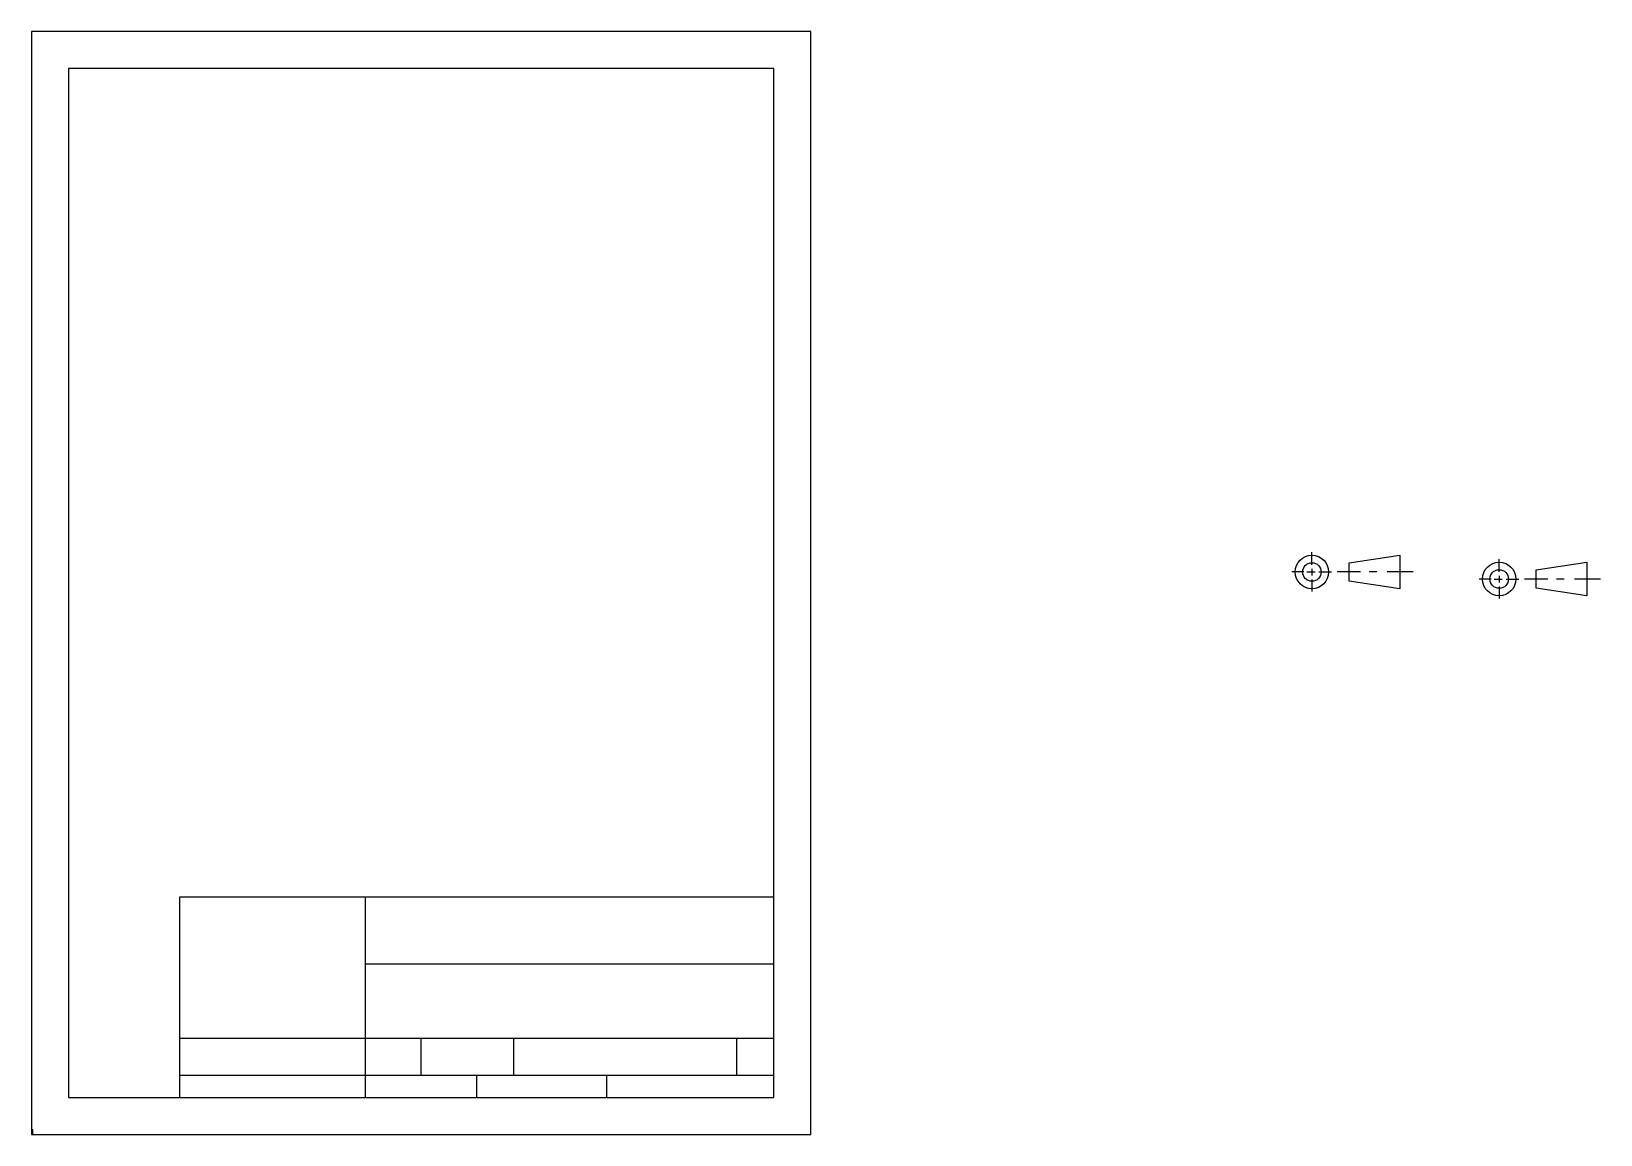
# Model space of a CAD drawing. Header units: millimetres. Extents: x -119 to 304, y -17 to 280.
import ezdxf

# ---------------------------------------------------------------- set-up
doc = ezdxf.new("R2010")
doc.units = ezdxf.units.MM

# ---------------------------------------------------------------- blocks, each defined once
blk = doc.blocks.new('A$C0c28accc')
for p, q in [((5.38, 7.16), (5.38, 10.59)), ((15.38, 7.77), (29.03, 9.77)), ((29.03, 9.77), (29.03, 0.77)), ((3.25, 5.27), (0, 5.27)), ((4.03, 5.27), (6.22, 5.27)), ((5.38, 6.14), (5.38, 4.31)), ((7.27, 5.27), (10.63, 5.27)), ((18.47, 5.27), (12.18, 5.27)), ((15.38, 2.77), (15.38, 7.77)), ((22.88, 5.27), (20.84, 5.27)), ((32.7, 5.27), (25.67, 5.27)), ((5.38, 3.28), (5.38, 0)), ((29.03, 0.77), (15.38, 2.77))]:
    blk.add_line(p, q)
for radius in [4.5, 2.5]:
    blk.add_circle((5.38, 5.27), radius)

msp = doc.modelspace()

# ---------------------------------------------------------------- linework, layer by layer
for p, q in [((81.2, 270.43), (-108.8, 270.43)), ((-108.8, 270.43), (-108.8, -6.57)), ((81.2, -6.57), (81.2, 270.43)), ((276.58, 134.91), (276.58, 138.33)), ((286.58, 135.51), (300.23, 137.51)), ((286.58, 130.51), (286.58, 135.51)), ((300.23, 137.51), (300.23, 128.51)), ((274.45, 133.01), (271.2, 133.01)), ((275.23, 133.01), (277.42, 133.01)), ((276.58, 133.88), (276.58, 132.05)), ((278.48, 133.01), (281.83, 133.01)), ((289.67, 133.01), (283.38, 133.01)), ((294.08, 133.01), (292.04, 133.01)), ((303.9, 133.01), (296.87, 133.01)), ((276.58, 131.03), (276.58, 127.74)), ((300.23, 128.51), (286.58, 130.51)), ((-78.8, 47.43), (81.2, 47.43)), ((-78.8, -6.57), (-78.8, 47.43)), ((-28.8, -6.57), (-28.8, 47.43)), ((-28.8, 29.43), (81.2, 29.43)), ((-78.8, 9.43), (81.2, 9.43)), ((-13.8, -0.57), (-13.8, 9.43)), ((11.2, -0.57), (11.2, 9.43)), ((71.2, -0.57), (71.2, 9.43)), ((-78.8, -0.57), (81.2, -0.57)), ((1.2, -6.57), (1.2, -0.57)), ((36.2, -6.57), (36.2, -0.57)), ((-108.8, -6.57), (81.2, -6.57))]:
    msp.add_line(p, q)
for points in [[(-118.8, -16.57), (91.2, -16.57), (91.2, 280.43), (-118.8, 280.43)], [(-118.37, -15.28), (-118.8, -15.28), (-118.8, -16.57), (-118.37, -16.57)]]:
    msp.add_lwpolyline(points, close=True)
for radius in [4.5, 2.5]:
    msp.add_circle((276.58, 133.01), radius)

# ---------------------------------------------------------------- block references
msp.add_blockref('A$C0c28accc', (220.75, 129.63))

doc.saveas('drawing.dxf')
